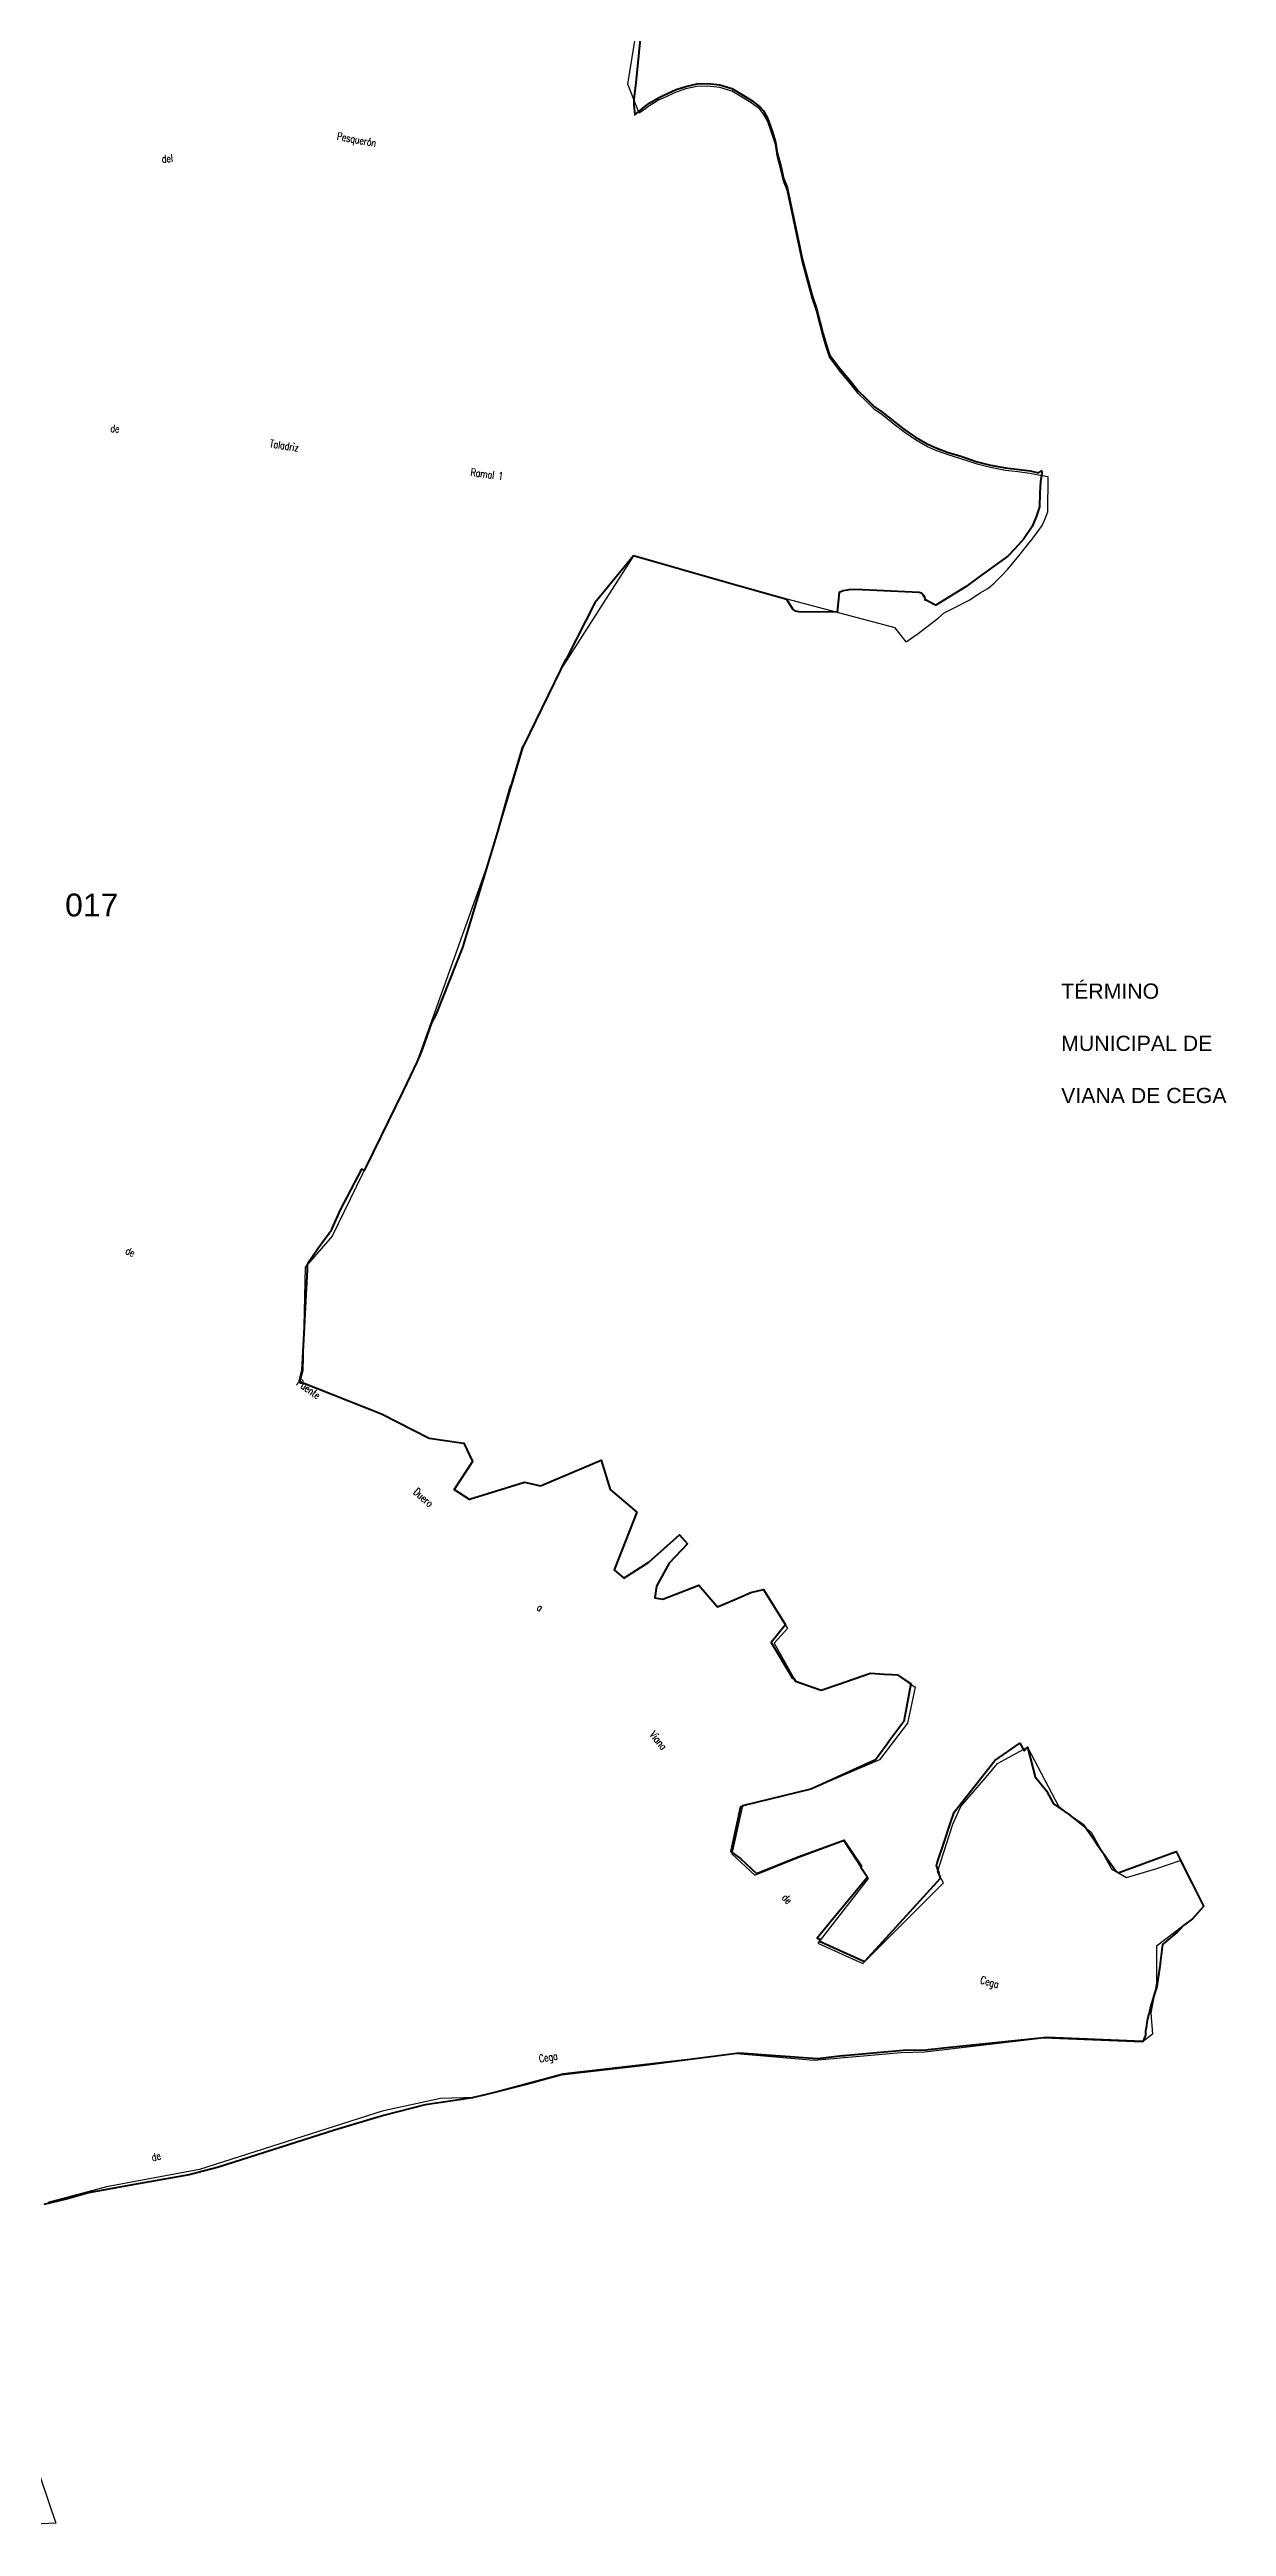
# Model space of a CAD drawing. Header units: metres. Extents: x 339638 to 364279, y 4598373 to 4630956.
# Drawn here: x 351283 to 352830, y 4598531 to 4601787 of the extents above; entities that cross this region are included whole.
import ezdxf
from ezdxf.enums import TextEntityAlignment as Align

# ---------------------------------------------------------------- set-up
doc = ezdxf.new("R2010")
doc.units = ezdxf.units.M
for name, color, linetype, lineweight in [('caminos', 1, 'Continuous', 0), ('poligonos_rusticos', 42, 'Continuous', 40), ('termino', 6, 'Continuous', 25), ('terminos_txt', 7, 'Continuous', 0)]:
    doc.layers.add(name, color=color, linetype=linetype, lineweight=lineweight)
doc.layers.add('poligonos_rustico_txt', color=7, linetype='Continuous')
doc.styles.add('Arial', font='arial.ttf')
doc.styles.add('caminos', font='simplex.shx', dxfattribs={"width": 0.75})
doc.styles.add('resto', font='arial.ttf')

msp = doc.modelspace()

# ---------------------------------------------------------------- linework, layer by layer
at = {"layer": 'poligonos_rusticos'}
msp.add_lwpolyline([(352065.6, 4601867.7), (352053.1, 4601743.2), (352050.6, 4601721.8), (352050.5, 4601714.2), (352052.1, 4601701), (352064.8, 4601711.8), (352071.8, 4601716.8), (352083.2, 4601723.7), (352089.2, 4601726.7), (352106.2, 4601734.7), (352119.2, 4601738.6), (352133.7, 4601742.1), (352148.1, 4601742.5), (352163.6, 4601740.5), (352179.5, 4601736), (352191.5, 4601728.9), (352206.4, 4601719.4), (352216.4, 4601711.9), (352220.9, 4601706.4), (352226.4, 4601696.9), (352232.3, 4601679.9), (352236.7, 4601665.4), (352239.2, 4601650.9), (352243.7, 4601633.9), (352247.6, 4601617.5), (352252.1, 4601605.5), (352272.3, 4601510.1), (352285.2, 4601463.1), (352290.6, 4601446.6), (352299, 4601414.1), (352303, 4601400.6), (352307.8, 4601385.8), (352321.9, 4601367.1), (352335.8, 4601350.6), (352345.8, 4601338.1), (352355.2, 4601329.1), (352367.2, 4601317.1), (352376.6, 4601310.6), (352393.1, 4601297.6), (352405.5, 4601288), (352421, 4601277.5), (352436.9, 4601268), (352448.9, 4601263), (352463.8, 4601257.4), (352479.3, 4601252.9), (352501.9, 4601245.2), (352519.6, 4601240.8), (352539.1, 4601237.3), (352571.5, 4601233.2), (352582.5, 4601230.7), (352586.7, 4601233.2), (352587.3, 4601231.7), (352587.1, 4601230), (352586.5, 4601226.6), (352585.4, 4601219.2), (352584.3, 4601204.2), (352583.8, 4601185.7), (352579.4, 4601172.6), (352574.3, 4601159.9), (352563.4, 4601143.7), (352551.9, 4601131.2), (352542.3, 4601120.9), (352504.6, 4601093.6), (352487.6, 4601081.3), (352447.7, 4601056.4), (352445.5, 4601057.5), (352434.1, 4601063.5), (352433.6, 4601063.2), (352433.4, 4601063), (352433.5, 4601063.2), (352433.7, 4601063.7), (352433.7, 4601064.3), (352433.7, 4601064.8), (352433.6, 4601065.3), (352433.4, 4601065.7), (352431.1, 4601070.2), (352430.3, 4601071.1), (352429.3, 4601071.9), (352428.3, 4601072.5), (352427.1, 4601072.9), (352425.9, 4601073.1), (352425.8, 4601073.1), (352370, 4601075.8), (352351.3, 4601076.7), (352341, 4601077.2), (352333.3, 4601076.9), (352331.4, 4601076.4), (352325.8, 4601075.2), (352320.5, 4601073.1), (352318, 4601047.2), (352267.4, 4601047.6), (352265.3, 4601048), (352263.3, 4601048.8), (352262.6, 4601049.2), (352261.4, 4601049.9), (352259.8, 4601051.3), (352259.7, 4601051.4), (352251.8, 4601064.1), (352172.4, 4601086.4), (352050.3, 4601121.6), (351999.4, 4601059.5), (351962.5, 4600987.3), (351961.2, 4600984.8), (351961, 4600984.9), (351954.4, 4600971.5), (351905.4, 4600871.6), (351904.4, 4600870.5), (351888.8, 4600818.6), (351888.1, 4600818.2), (351871.4, 4600758.7), (351825.4, 4600606.6), (351790.3, 4600517.9), (351784.8, 4600507.6), (351772.7, 4600473.6), (351771.3, 4600470), (351769.6, 4600465.8), (351767.7, 4600460.9), (351765.6, 4600455.8), (351747.4, 4600418.2), (351698.4, 4600317.5), (351696.3, 4600313.2), (351692.7, 4600315.2), (351664.6, 4600261.4), (351653.7, 4600237.2), (351652.2, 4600233.7), (351650.6, 4600231.6), (351648.7, 4600228.8), (351644.9, 4600223.5), (351640.1, 4600216.7), (351636.3, 4600211.5), (351625.9, 4600196.9), (351621.5, 4600190.6), (351621.4, 4600190.1), (351621.4, 4600189.2), (351621.1, 4600182.9), (351620.6, 4600174.2), (351619, 4600141.6), (351616.4, 4600091.3), (351614.4, 4600050.8), (351610.8, 4600036.5), (351611.4, 4600035.8), (351718.8, 4599993.2), (351781.4, 4599961.2), (351826.8, 4599954.8), (351827, 4599954.8), (351838.4, 4599930.7), (351814.3, 4599894), (351834.3, 4599881.2), (351834.7, 4599881.1), (351906.7, 4599903.6), (351927.9, 4599898.5), (352007.7, 4599932.4), (352019.6, 4599894), (352054.7, 4599864), (352024.9, 4599788.1), (352037.4, 4599777.2), (352070.3, 4599798.4), (352110.7, 4599834.2), (352121, 4599822.4), (352097.1, 4599797.1), (352080.3, 4599766.7), (352078.1, 4599751.3), (352088.9, 4599749.7), (352136.1, 4599768.3), (352160.5, 4599739.5), (352186.5, 4599750.7), (352204.4, 4599758.4), (352221.3, 4599762.5), (352249.9, 4599715.9), (352249.5, 4599715.5), (352231, 4599692.9), (352259.3, 4599645.9), (352261.1, 4599645.3), (352263, 4599641.9), (352297.1, 4599630), (352318.6, 4599637.5), (352361.7, 4599652.4), (352379.6, 4599651.3), (352390, 4599650.7), (352397.3, 4599650.2), (352414.6, 4599638.2), (352405.5, 4599589), (352387.3, 4599564.3), (352383.1, 4599558.6), (352372.4, 4599543.9), (352368.4, 4599538.5), (352294.3, 4599504.8), (352283.3, 4599500.1), (352193.5, 4599478), (352193.3, 4599477.3), (352191, 4599476.8), (352178.2, 4599418), (352191.1, 4599408.1), (352212, 4599389.1), (352266.7, 4599410.9), (352327.2, 4599432.9), (352349.8, 4599399), (352348.9, 4599397.5), (352357.6, 4599384.3), (352309.8, 4599326), (352291.7, 4599303.9), (352291.9, 4599303.9), (352295.9, 4599302.1), (352294.9, 4599300.1), (352353.8, 4599273.5), (352353.9, 4599273.4), (352377.8, 4599299.6), (352453.8, 4599382.9), (352452.7, 4599386), (352451.7, 4599388.9), (352451.9, 4599389.4), (352448.3, 4599399.6), (352449.3, 4599403), (352458, 4599428.7), (352466.6, 4599454.4), (352471.7, 4599469.6), (352525.1, 4599537.5), (352558.1, 4599560.3), (352563.7, 4599550.2), (352568.1, 4599555.2), (352578.4, 4599516.3), (352593.1, 4599497.9), (352602.5, 4599480.7), (352623.3, 4599466), (352623.9, 4599465.9), (352628.2, 4599462.4), (352629.7, 4599461.4), (352637.9, 4599455.6), (352642.3, 4599452.4), (352644.2, 4599449.8), (352644.3, 4599449.6), (352653.9, 4599435.9), (352660.8, 4599425.9), (352679.8, 4599398.6), (352684.8, 4599391.5), (352687.3, 4599390), (352763.4, 4599417.9), (352794.1, 4599356.4), (352799.6, 4599345.9), (352799.3, 4599345.6), (352785.2, 4599329.6), (352773.2, 4599320.5), (352768.7, 4599315.8), (352766, 4599313.1), (352764.8, 4599312), (352745.7, 4599295.5), (352742.7, 4599271), (352742.5, 4599269.7), (352742.1, 4599267.1), (352738, 4599240), (352735.7, 4599232.6), (352734.8, 4599229.5), (352730, 4599213.7), (352727.9, 4599205.2), (352727.3, 4599203.1), (352725.8, 4599197.2), (352725.6, 4599196.3), (352724, 4599185.7), (352723.4, 4599182.2), (352723.4, 4599176.2), (352723.2, 4599175.9), (352722.1, 4599173.2), (352719.9, 4599168.2), (352593.8, 4599173.4), (352457.5, 4599159.2), (352443.1, 4599157.7), (352442.1, 4599157.6), (352438.7, 4599157.2), (352437.7, 4599157.1), (352435.4, 4599156.8), (352404.8, 4599156.2), (352331.3, 4599149.8), (352327.8, 4599149.5), (352324.9, 4599149.2), (352292, 4599145.2), (352188.8, 4599152.7), (352169.1, 4599150.2), (352063, 4599136.7), (351955.6, 4599124.4), (351909.1, 4599111.5), (351855, 4599098.1), (351839.7, 4599094.4), (351839.2, 4599094.3), (351776.3, 4599084.8), (351721.4, 4599070.9), (351657.1, 4599051.8), (351504.8, 4599003), (351466.1, 4598992.8), (351399, 4598981), (351333.6, 4598969.2), (351304.2, 4598960.7), (351275, 4598953.9)], dxfattribs=at)
at = {"layer": 'termino'}
for points in [[(352595.4, 4601225.2), (352582.4, 4601227.3), (352571.4, 4601229.7), (352555.5, 4601231.8), (352539, 4601233.8), (352519.6, 4601237.4), (352501.9, 4601241.8), (352494.2, 4601244.4), (352479.2, 4601249.5), (352463.7, 4601254), (352448.8, 4601259.5), (352436.8, 4601264.6), (352420.9, 4601274.1), (352405.5, 4601284.6), (352393, 4601294.1), (352376.6, 4601307.2), (352367.1, 4601313.7), (352355.2, 4601325.7), (352345.7, 4601334.7), (352335.8, 4601347.2), (352321.8, 4601363.7), (352314.7, 4601373.2), (352307.8, 4601382.4), (352302.9, 4601397.2), (352299, 4601410.7), (352295, 4601426.2), (352290.6, 4601443.2), (352285.1, 4601459.7), (352272.3, 4601506.6), (352252, 4601602), (352247.6, 4601614), (352243.6, 4601630.5), (352239.1, 4601647.5), (352236.7, 4601662), (352232.2, 4601676.5), (352226.3, 4601693.5), (352220.8, 4601703), (352216.3, 4601708.5), (352206.4, 4601716), (352191.4, 4601725.5), (352179.5, 4601732.5), (352163.5, 4601737.1), (352148.1, 4601739.1), (352133.6, 4601738.6), (352119.1, 4601735.2), (352106.2, 4601731.2), (352089.2, 4601723.3), (352083.2, 4601720.3), (352078.2, 4601717.3), (352071.7, 4601713.4), (352066.5, 4601709.7), (352057.8, 4601703.5), (352042.6, 4601741.6), (352053.9, 4601809.2)], [(352408.8, 4601008.5), (352424.3, 4601019.5), (352451.3, 4601039.9), (352458.8, 4601046.3), (352469.8, 4601052.3), (352492.3, 4601063.7), (352505.7, 4601072.7), (352516.2, 4601078.6), (352524.2, 4601085.6), (352533.7, 4601094.6), (352542.2, 4601104), (352550.7, 4601114), (352558.6, 4601123.6), (352566.7, 4601133.9), (352574.2, 4601143.4), (352581.7, 4601153.3), (352587.2, 4601161.3), (352590.8, 4601169.3), (352594.8, 4601179.2), (352595.4, 4601225.2)], [(352408.8, 4601008.5), (352394, 4601026.8), (352215.7, 4601074), (352050.3, 4601121.6), (351954.4, 4600971.5), (351905.4, 4600871.6), (351861.5, 4600723.8), (351765.6, 4600455.8), (351654.3, 4600227), (351618.8, 4600186.2), (351615.4, 4600049.7), (351611.4, 4600035.8), (351718.8, 4599993.2), (351781.4, 4599961.2), (351826.8, 4599954.8), (351838.2, 4599930.5), (351814, 4599893.7), (351834, 4599880.9), (351906.7, 4599903.6), (351927.9, 4599898.5), (352007.7, 4599932.4), (352019.6, 4599894), (352054.7, 4599864), (352024.9, 4599788.1), (352037.4, 4599777.2), (352070.3, 4599798.4), (352110.7, 4599834.2), (352121, 4599822.4), (352097.1, 4599797.1), (352080.3, 4599766.7), (352078.1, 4599751.3), (352088.9, 4599749.7), (352136.1, 4599768.3), (352160.5, 4599739.5), (352204.4, 4599758.4), (352221.3, 4599762.5), (352252.7, 4599711.3), (352235.3, 4599691.8), (352263, 4599641.9), (352297.1, 4599630), (352361.7, 4599652.4), (352397.3, 4599650.2), (352420.4, 4599634.2), (352410.2, 4599586.5), (352373.8, 4599538.5), (352283.3, 4599500.1), (352193.5, 4599478), (352179.5, 4599414.7), (352209.9, 4599386.8), (352265.1, 4599409.3), (352326.3, 4599432), (352358.8, 4599382.4), (352292.7, 4599297.6), (352351.8, 4599270.7), (352457.7, 4599376.9), (352449.8, 4599391.3), (352469.9, 4599454), (352480.6, 4599477.1), (352518.2, 4599520.9), (352528.8, 4599533.7), (352568.1, 4599555.2), (352609.1, 4599477.7), (352651.9, 4599443.5), (352678.5, 4599395.2), (352698.2, 4599383.6), (352738.2, 4599395.8), (352769, 4599406), (352799.3, 4599345.6), (352785.2, 4599329.6), (352737.8, 4599293.7), (352737.7, 4599244.8), (352730.4, 4599205.7), (352732.4, 4599177.9), (352718.9, 4599167.3), (352589.2, 4599172.5), (352433, 4599154.2), (352402.2, 4599153.2), (352287.5, 4599143), (352185.5, 4599152), (351957.2, 4599125.7), (351841.6, 4599094.4), (351796.7, 4599093.1), (351719.8, 4599076.5), (351479.9, 4599000), (351357.3, 4598976.9), (351280.2, 4598956.5)], [(351261.2, 4598622.8), (351290.9, 4598534.7), (351197.2, 4598530.6)]]:
    msp.add_lwpolyline(points, dxfattribs=at)

# ---------------------------------------------------------------- texts
at = {"layer": 'caminos', "style": 'caminos', "width": 0.75}
for s, rotation, p in [('Pesquerón', -10.3964, (351659.1, 4601665.6)), ('del', 4.5055, (351430.7, 4601635.3)), ('de', -5.1293, (351361.9, 4601281.3)), ('Taladriz', -9.0047, (351571, 4601261.4)), ('Ramal 1', -7.4251, (351835.3, 4601223.6)), ('de', -24.1631, (351380.2, 4600201.5)), ('Puente', -34.9317, (351604.4, 4600029.3)), ('Duero', -41.6429, (351757.9, 4599887)), ('a', -35.6725, (351920.2, 4599734)), ('Viana', -51.115, (352068.4, 4599569.3)), ('de', -47.7967, (352242.3, 4599354.5)), ('Cega', -15.897, (352504.3, 4599242)), ('Cega', 9.4828, (351927.2, 4599137.6)), ('de', 13.8732, (351418.8, 4599007.7))]:
    msp.add_text(s, height=10, rotation=rotation, dxfattribs=at).set_placement(p, align=Align.BOTTOM_LEFT)
at = {"layer": 'poligonos_rustico_txt', "style": 'Arial'}
msp.add_text('017', height=30, dxfattribs=at).set_placement((351338, 4600638.4), align=Align.BOTTOM_CENTER)
at = {"layer": 'terminos_txt', "style": 'resto'}
for s, p in [('TÉRMINO', (352612.4, 4600539.1)), ('MUNICIPAL DE', (352612.4, 4600470.5)), ('VIANA DE CEGA', (352612.4, 4600401.9))]:
    msp.add_text(s, height=20, dxfattribs=at).set_placement(p)

doc.saveas('drawing.dxf')
